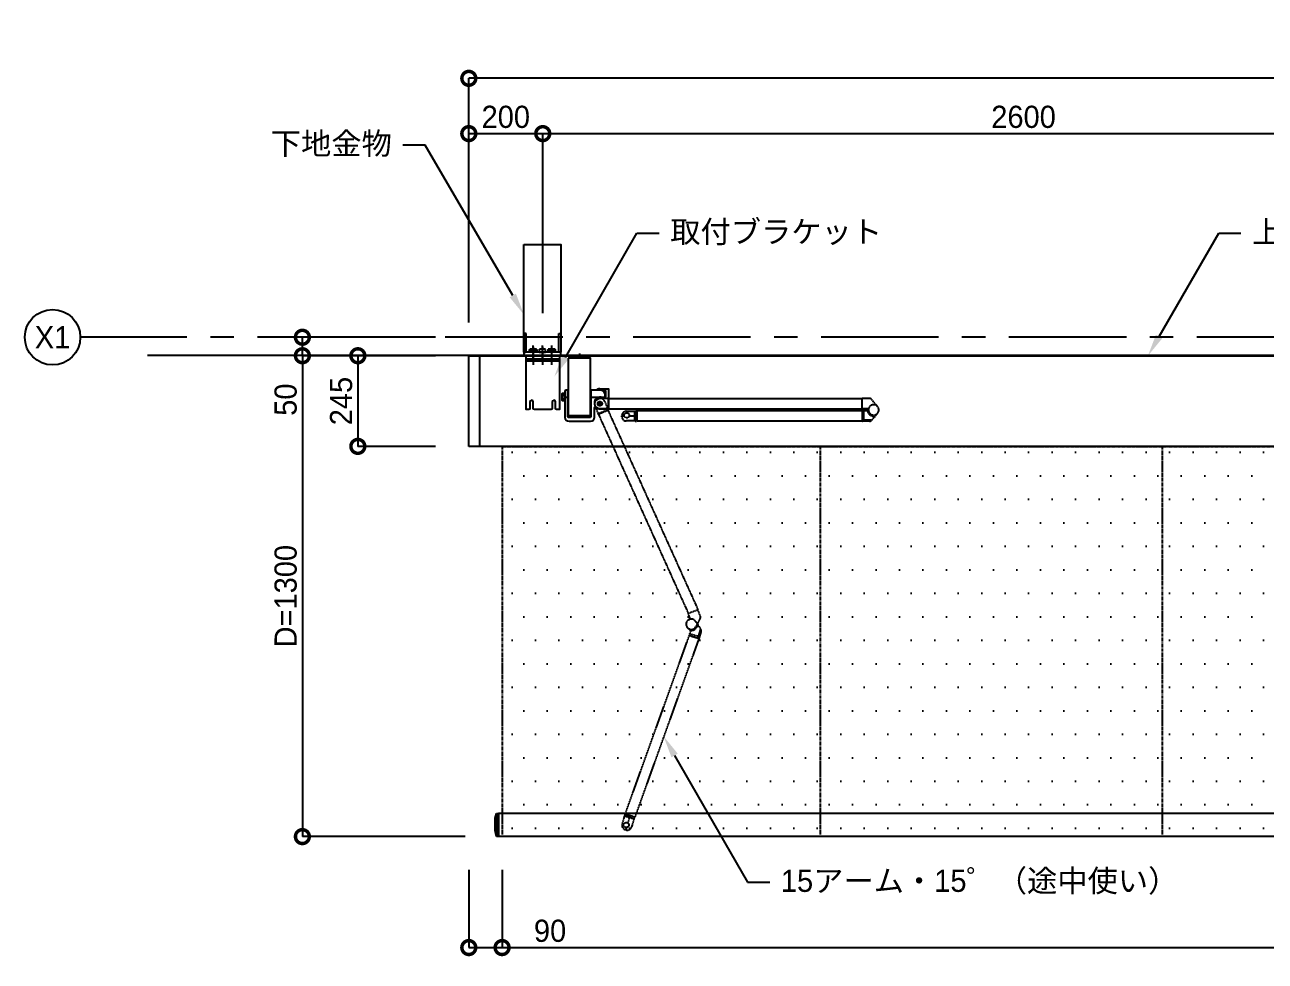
# Model space of a CAD drawing. Header units: millimetres. Extents: x 2183 to 14812, y 264 to 8523.
# Drawn here: x 2209 to 5563, y 5991 to 8523 of the extents above; entities that cross this region are included whole.
import ezdxf
from ezdxf import colors
from ezdxf.entities.mleader import LeaderData, LeaderLine
from ezdxf.enums import TextEntityAlignment as Align
from ezdxf.math import Vec2, Vec3

# ---------------------------------------------------------------- set-up
doc = ezdxf.new("R2010")
doc.units = ezdxf.units.MM
doc.header["$LTSCALE"] = 0.2
for name, pattern in [('CENTER', [50.8, 31.75, -6.35, 6.35, -6.35]), ('HIDDEN', [9.525, 6.35, -3.175]), ('PHANTOM', [63.5, 31.75, -6.35, 6.35, -6.35, 6.35, -6.35])]:
    doc.linetypes.add(name, pattern=pattern)
doc.layers.get('Defpoints').update_dxf_attribs({"color": 9})
for name, color, linetype in [('A_通り芯', 8, 'CENTER'), ('アーム', 4, 'Continuous'), ('キャンバス', 210, 'PHANTOM'), ('寸法1', 2, 'Continuous'), ('引出線', 2, 'Continuous'), ('文字1', 2, 'Continuous'), ('芯', 1, 'CENTER'), ('製品', 4, 'Continuous'), ('躯体', 3, 'Continuous'), ('鋼材', 4, 'Continuous'), ('隠れ線', 5, 'HIDDEN')]:
    doc.layers.add(name, color=color, linetype=linetype)
doc.styles.add('TENPAL（ｺﾞｼｯｸ)', font='MS PGothic.ttf')
doc.dimstyles.new('030-TENPAL', dxfattribs={"dimscale": 30, "dimtxt": 2, "dimasz": 2.5, "dimexe": 0, "dimexo": 3, "dimgap": 0.5, "dimtad": 1, "dimlfac": -1, "dimdsep": 46, "dimtxsty": 'TENPAL（ｺﾞｼｯｸ)', "dimblk1": 'DOTSMALL', "dimblk2": 'DOTSMALL', "dimsah": 1, "dimcen": 3, "dimazin": 2, "dimtfac": 1, "dimtofl": 0, "dimtmove": 0, "dimatfit": 3, "dimfxl": 1, "dimtolj": 1, "dimtzin": 0, "dimarcsym": 0})

# ---------------------------------------------------------------- blocks, each defined once
blk = doc.blocks.new('_DOTSMALL')
at = {"color": 0, "linetype": 'ByBlock', "const_width": 0.5}
blk.add_lwpolyline([(-0.0625, 0, 1), (0.0625, 0, 1)], format="xyb", close=True, dxfattribs=at)
blk = doc.blocks.new('*D14')
at = {"layer": 'Defpoints', "color": 0, "transparency": 16777216}
for p in [(3499.1, 6328.2), (8919.1, 6328.2), (8919.1, 6028.2)]:
    blk.add_point(p, dxfattribs=at)
at = {"layer": '寸法1', "color": 0, "lineweight": -2, "transparency": 16777216}
for p, q in [((3499.1, 6238.2), (3499.1, 6028.2)), ((8919.1, 6238.2), (8919.1, 6028.2)), ((3499.1, 6028.2), (8919.1, 6028.2))]:
    blk.add_line(p, q, dxfattribs=at)
at = {"layer": '寸法1', "color": 0, "lineweight": -2, "transparency": 16777216, "xscale": 75, "yscale": 75, "zscale": 75, "rotation": 180}
blk.add_blockref('_DOTSMALL', (3499.1, 6028.2), dxfattribs=at)
at = {"layer": '寸法1', "color": 0, "lineweight": -2, "transparency": 16777216, "xscale": 75, "yscale": 75, "zscale": 75}
blk.add_blockref('_DOTSMALL', (8919.1, 6028.2), dxfattribs=at)
at = {"layer": '寸法1', "color": 0, "transparency": 16777216, "insert": (6209.1, 6080.9), "char_height": 60, "attachment_point": 5, "style": 'TENPAL（ｺﾞｼｯｸ)'}
blk.add_mtext('\\A1;キャンバス W=5420', dxfattribs=at)
blk = doc.blocks.new('*D15')
at = {"layer": 'Defpoints', "color": 0, "transparency": 16777216}
for p in [(3409.1, 6328.2), (3499.1, 6328.2), (3499.1, 6028.2)]:
    blk.add_point(p, dxfattribs=at)
at = {"layer": '寸法1', "color": 0, "lineweight": -2, "transparency": 16777216}
for p, q in [((3409.1, 6238.2), (3409.1, 6028.2)), ((3499.1, 6238.2), (3499.1, 6028.2)), ((3409.1, 6028.2), (3499.1, 6028.2)), ((3499.1, 6028.2), (3683.5, 6028.2))]:
    blk.add_line(p, q, dxfattribs=at)
at = {"layer": '寸法1', "color": 0, "lineweight": -2, "transparency": 16777216, "xscale": 75, "yscale": 75, "zscale": 75, "rotation": 180}
blk.add_blockref('_DOTSMALL', (3409.1, 6028.2), dxfattribs=at)
at = {"layer": '寸法1', "color": 0, "lineweight": -2, "transparency": 16777216, "xscale": 75, "yscale": 75, "zscale": 75}
blk.add_blockref('_DOTSMALL', (3499.1, 6028.2), dxfattribs=at)
at = {"layer": '寸法1', "color": 0, "transparency": 16777216, "insert": (3628.8, 6073.2), "char_height": 60, "attachment_point": 5, "style": 'TENPAL（ｺﾞｼｯｸ)'}
blk.add_mtext('\\A1;90', dxfattribs=at)
blk = doc.blocks.new('*D16')
at = {"layer": 'Defpoints', "color": 0, "transparency": 16777216}
for p in [(3409.1, 8378.2), (3409.1, 7628.2), (9009.1, 7628.2)]:
    blk.add_point(p, dxfattribs=at)
at = {"layer": '寸法1', "color": 0, "lineweight": -2, "transparency": 16777216}
for p, q in [((3409.1, 7718.2), (3409.1, 8378.2)), ((9009.1, 8378.2), (3409.1, 8378.2)), ((9009.1, 7718.2), (9009.1, 8378.2))]:
    blk.add_line(p, q, dxfattribs=at)
at = {"layer": '寸法1', "color": 0, "lineweight": -2, "transparency": 16777216, "xscale": 75, "yscale": 75, "zscale": 75, "rotation": 180}
blk.add_blockref('_DOTSMALL', (3409.1, 8378.2), dxfattribs=at)
at = {"layer": '寸法1', "color": 0, "lineweight": -2, "transparency": 16777216, "xscale": 75, "yscale": 75, "zscale": 75}
blk.add_blockref('_DOTSMALL', (9009.1, 8378.2), dxfattribs=at)
at = {"layer": '寸法1', "color": 0, "transparency": 16777216, "insert": (6209.1, 8433.4), "char_height": 60, "attachment_point": 5, "style": 'TENPAL（ｺﾞｼｯｸ)'}
blk.add_mtext('\\A1;製品 W=5600', dxfattribs=at)
blk = doc.blocks.new('*D17')
at = {"layer": 'Defpoints', "color": 0, "transparency": 16777216}
for p in [(3609.1, 8228.7), (3609.1, 7653.7), (3409.1, 7628.7)]:
    blk.add_point(p, dxfattribs=at)
at = {"layer": '寸法1', "color": 0, "lineweight": -2, "transparency": 16777216}
for p, q in [((3409.1, 7718.7), (3409.1, 8228.7)), ((3409.1, 8228.7), (3609.1, 8228.7)), ((3609.1, 7743.7), (3609.1, 8228.7))]:
    blk.add_line(p, q, dxfattribs=at)
at = {"layer": '寸法1', "color": 0, "lineweight": -2, "transparency": 16777216, "xscale": 75, "yscale": 75, "zscale": 75, "rotation": 180}
blk.add_blockref('_DOTSMALL', (3409.1, 8228.7), dxfattribs=at)
at = {"layer": '寸法1', "color": 0, "lineweight": -2, "transparency": 16777216, "xscale": 75, "yscale": 75, "zscale": 75}
blk.add_blockref('_DOTSMALL', (3609.1, 8228.7), dxfattribs=at)
at = {"layer": '寸法1', "color": 0, "transparency": 16777216, "insert": (3509.1, 8273.7), "char_height": 60, "attachment_point": 5, "style": 'TENPAL（ｺﾞｼｯｸ)'}
blk.add_mtext('\\A1;200', dxfattribs=at)
blk = doc.blocks.new('*D70')
at = {"layer": 'Defpoints', "color": 0, "transparency": 16777216}
for p in [(6209.1, 8228.7), (3609.1, 7653.7), (6209.1, 7653.7)]:
    blk.add_point(p, dxfattribs=at)
at = {"layer": '寸法1', "color": 0, "lineweight": -2, "transparency": 16777216}
for p, q in [((3609.1, 7743.7), (3609.1, 8228.7)), ((3609.1, 8228.7), (6209.1, 8228.7)), ((6209.1, 7743.7), (6209.1, 8228.7))]:
    blk.add_line(p, q, dxfattribs=at)
at = {"layer": '寸法1', "color": 0, "lineweight": -2, "transparency": 16777216, "xscale": 75, "yscale": 75, "zscale": 75, "rotation": 180}
blk.add_blockref('_DOTSMALL', (3609.1, 8228.7), dxfattribs=at)
at = {"layer": '寸法1', "color": 0, "lineweight": -2, "transparency": 16777216, "xscale": 75, "yscale": 75, "zscale": 75}
blk.add_blockref('_DOTSMALL', (6209.1, 8228.7), dxfattribs=at)
at = {"layer": '寸法1', "color": 0, "transparency": 16777216, "insert": (4909.1, 8273.7), "char_height": 60, "attachment_point": 5, "style": 'TENPAL（ｺﾞｼｯｸ)'}
blk.add_mtext('\\A1;2600', dxfattribs=at)
blk = doc.blocks.new('*D73')
at = {"layer": 'Defpoints', "color": 0, "transparency": 16777216}
for p in [(3409.1, 7628.2), (2959.1, 6328.2), (3489.1, 6328.2)]:
    blk.add_point(p, dxfattribs=at)
at = {"layer": '寸法1', "color": 0, "lineweight": -2, "transparency": 16777216}
for p, q in [((3319.1, 7628.2), (2959.1, 7628.2)), ((2959.1, 7628.2), (2959.1, 6328.2)), ((3399.1, 6328.2), (2959.1, 6328.2))]:
    blk.add_line(p, q, dxfattribs=at)
at = {"layer": '寸法1', "color": 0, "lineweight": -2, "transparency": 16777216, "xscale": 75, "yscale": 75, "zscale": 75}
for p, rotation in [((2959.1, 7628.2), 90), ((2959.1, 6328.2), 270)]:
    blk.add_blockref('_DOTSMALL', p, dxfattribs=dict(at, rotation=rotation))
at = {"layer": '寸法1', "color": 0, "transparency": 16777216, "insert": (2914.1, 6978.2), "char_height": 60, "attachment_point": 5, "rotation": 90, "style": 'TENPAL（ｺﾞｼｯｸ)'}
blk.add_mtext('\\A1;D=1300', dxfattribs=at)
blk = doc.blocks.new('*D74')
at = {"layer": 'Defpoints', "color": 0, "transparency": 16777216}
for p in [(3409.1, 7628.2), (3109.1, 7383.2), (3409.1, 7383.2)]:
    blk.add_point(p, dxfattribs=at)
at = {"layer": '寸法1', "color": 0, "lineweight": -2, "transparency": 16777216}
for p, q in [((3319.1, 7628.2), (3109.1, 7628.2)), ((3109.1, 7628.2), (3109.1, 7383.2)), ((3319.1, 7383.2), (3109.1, 7383.2))]:
    blk.add_line(p, q, dxfattribs=at)
at = {"layer": '寸法1', "color": 0, "lineweight": -2, "transparency": 16777216, "xscale": 75, "yscale": 75, "zscale": 75}
for p, rotation in [((3109.1, 7628.2), 90), ((3109.1, 7383.2), 270)]:
    blk.add_blockref('_DOTSMALL', p, dxfattribs=dict(at, rotation=rotation))
at = {"layer": '寸法1', "color": 0, "transparency": 16777216, "insert": (3064.1, 7505.7), "char_height": 60, "attachment_point": 5, "rotation": 90, "style": 'TENPAL（ｺﾞｼｯｸ)'}
blk.add_mtext('\\A1;245', dxfattribs=at)
blk = doc.blocks.new('*D81')
at = {"layer": 'Defpoints', "color": 0, "transparency": 16777216}
for p in [(2959.1, 7678.2), (3408.7, 7678.2), (3409.1, 7628.2)]:
    blk.add_point(p, dxfattribs=at)
at = {"layer": '寸法1', "color": 0, "lineweight": -2, "transparency": 16777216}
for p, q in [((3318.7, 7678.2), (2959.1, 7678.2)), ((2959.1, 7628.2), (2959.1, 7678.2)), ((3319.1, 7628.2), (2959.1, 7628.2))]:
    blk.add_line(p, q, dxfattribs=at)
at = {"layer": '寸法1', "color": 0, "lineweight": -2, "transparency": 16777216, "xscale": 75, "yscale": 75, "zscale": 75}
for p, rotation in [((2959.1, 7678.2), 90), ((2959.1, 7628.2), 270)]:
    blk.add_blockref('_DOTSMALL', p, dxfattribs=dict(at, rotation=rotation))
at = {"layer": '寸法1', "color": 0, "transparency": 16777216, "insert": (2914.1, 7509.5), "char_height": 60, "attachment_point": 5, "rotation": 90, "style": 'TENPAL（ｺﾞｼｯｸ)'}
blk.add_mtext('\\A1;50', dxfattribs=at)

msp = doc.modelspace()

# ---------------------------------------------------------------- hatches: boundary and pattern name
at = {"layer": '芯', "transparency": 33554687}
h = msp.add_hatch(dxfattribs=at)
h.set_pattern_fill('DOTS', color=256, scale=40)
h.set_pattern_definition([(0, (-10094.84, -61530.45), (31.75, 63.5), [0, -63.5])])
h.paths.add_polyline_path([(8919.054, 7383.18), (3499.054, 7383.18), (3499.054, 6328.18), (8919.054, 6328.18)])

# ---------------------------------------------------------------- linework, layer by layer
at = {"layer": 'A_通り芯', "color": 8, "ltscale": 50}
msp.add_line((9759.054, 7678.18), (2358.539, 7678.18), dxfattribs=at)
at = {"layer": 'Defpoints', "color": 252}
for p, q in [((3606.004, 7628.18), (3612.104, 7628.18)), ((3609.054, 7631.23), (3609.054, 7625.13)), ((3701.954, 7628.18), (3714.154, 7628.18)), ((3708.054, 7634.28), (3708.054, 7622.08))]:
    msp.add_line(p, q, dxfattribs=at)
at = {"layer": 'アーム', "color": 252}
for p, q in [((3660.554, 7523.477), (3660.554, 7509.621)), ((3661.754, 7511.93), (3667.554, 7511.93)), ((3749.054, 7502.475), (3749.054, 7498.729))]:
    msp.add_line(p, q, dxfattribs=at)
at = {"layer": 'アーム', "color": 252, "linetype": 'HIDDEN'}
for p, q in [((3763.554, 7513.229), (3786.688, 7513.229)), ((3786.688, 7484.229), (3786.688, 7513.229)), ((3786.688, 7513.229), (3788.171, 7513.229)), ((3788.171, 7513.229), (3788.171, 7512.729)), ((3763.554, 7484.229), (3786.688, 7484.229)), ((3786.688, 7484.229), (3788.171, 7484.229)), ((3786.688, 7484.229), (3788.171, 7484.229)), ((3788.171, 7484.729), (3788.171, 7512.729)), ((3788.171, 7512.729), (4473.171, 7512.729)), ((3788.171, 7484.229), (3788.171, 7484.729)), ((3788.171, 7484.729), (4473.171, 7484.729)), ((3788.171, 7484.229), (3788.171, 7484.729)), ((4473.171, 7484.729), (4473.171, 7512.729)), ((4473.171, 7484.729), (4473.171, 7512.729)), ((4492.235, 7512.729), (4473.583, 7512.729)), ((4486.423, 7484.729), (4473.583, 7484.729)), ((4514.437, 7490.846), (4498.543, 7509.788)), ((3823.171, 7462.965), (3823.171, 7466.965)), ((3828.491, 7464.965), (3823.171, 7464.965)), ((3834.171, 7477.965), (3858.935, 7477.965)), ((3858.935, 7451.965), (3834.171, 7451.965)), ((3858.171, 7464.965), (3843.851, 7464.965)), ((3858.171, 7453.965), (3858.171, 7475.965)), ((3858.171, 7475.965), (3858.171, 7453.965)), ((3863.171, 7478.965), (3861.171, 7478.965)), ((3861.171, 7450.965), (3863.171, 7450.965)), ((4473.171, 7478.965), (3863.171, 7478.965)), ((3863.171, 7450.965), (3863.171, 7478.965)), ((3863.171, 7478.965), (3863.171, 7450.965)), ((3863.171, 7477.965), (3863.171, 7478.965)), ((3863.171, 7450.965), (3863.171, 7451.965)), ((4473.171, 7450.965), (3863.171, 7450.965)), ((4473.171, 7478.965), (4473.171, 7450.965)), ((4473.171, 7478.553), (4473.171, 7451.376)), ((4486.423, 7478.965), (4473.583, 7478.965)), ((4492.235, 7450.965), (4473.583, 7450.965)), ((4477.289, 7455.906), (4477.289, 7478.965)), ((4496.893, 7454.259), (4478.936, 7454.259)), ((4514.437, 7472.848), (4498.543, 7453.906)), ((4503.943, 7463.656), (4504.293, 7461.674))]:
    msp.add_line(p, q, dxfattribs=at)
at = {"layer": 'アーム', "color": 1, "linetype": 'HIDDEN'}
for p, q in [((3749.999, 7493.581), (3758.213, 7471.954)), ((3758.213, 7471.954), (3785.324, 7482.251)), ((3759.207, 7470.745), (3785.383, 7480.687)), ((3777.109, 7503.878), (3785.324, 7482.251)), ((3785.324, 7482.251), (3785.85, 7480.865)), ((3785.85, 7480.865), (3785.383, 7480.687)), ((3785.383, 7480.687), (4028.607, 6941.854)), ((3758.213, 7471.954), (3758.74, 7470.568)), ((3758.74, 7470.568), (3759.207, 7470.745)), ((3759.207, 7470.745), (4002.431, 6931.912)), ((4002.431, 6931.912), (4028.607, 6941.854)), ((4002.431, 6931.912), (4028.607, 6941.854)), ((4007.137, 6919.524), (4002.577, 6931.527)), ((4022.258, 6910.061), (4035.899, 6889.438)), ((4022.802, 6895.507), (4034.865, 6917.091)), ((4035.375, 6924.033), (4028.753, 6941.469)), ((4008.429, 6884.942), (4004.778, 6872.632)), ((4027.939, 6869.629), (4005.832, 6876.185)), ((4028.087, 6897.387), (4030.087, 6897.159)), ((4035.092, 6887.956), (4029.986, 6870.74)), ((4036.926, 6882.554), (4031.623, 6864.672)), ((4004.661, 6872.237), (3831.237, 6388.941)), ((4031.506, 6864.277), (3858.081, 6380.981)), ((4004.661, 6872.237), (4031.506, 6864.277)), ((4005.056, 6872.12), (4031.111, 6864.394)), ((3823.951, 6360.854), (3830.991, 6384.596)), ((3831.237, 6388.941), (3830.668, 6387.024)), ((3858.081, 6380.981), (3831.237, 6388.941)), ((3831.237, 6388.941), (3858.081, 6380.981)), ((3832.195, 6388.657), (3831.237, 6388.941)), ((3853.783, 6377.04), (3832.691, 6383.295)), ((3832.691, 6383.295), (3853.783, 6377.04)), ((3843.237, 6380.167), (3839.166, 6366.438)), ((3855.918, 6377.204), (3848.878, 6353.462)), ((3858.081, 6380.981), (3857.122, 6381.265)), ((3857.513, 6379.063), (3858.081, 6380.981)), ((3835.204, 6346.043), (3831.369, 6347.18)), ((3834.799, 6351.712), (3833.287, 6346.612))]:
    msp.add_line(p, q, dxfattribs=at)
at = {"layer": 'アーム', "color": 252}
for points in [[(3677.554, 7621.645), (3677.554, 7466.68), (3738.554, 7466.68), (3738.554, 7621.645)], [(3669.054, 7505.749), (3669.054, 7527.349), (3667.554, 7527.349), (3667.554, 7505.749)]]:
    msp.add_lwpolyline(points, close=True, dxfattribs=at)
for points in [[(3667.554, 7521.168), (3661.754, 7521.168, 0.25980762), (3661.754, 7511.93, 0.51961524), (3661.754, 7507.311), (3667.554, 7507.311), (3667.554, 7525.786), (3661.754, 7525.786, 0.51961524), (3661.754, 7521.168)], [(3763.554, 7535.493), (3740.554, 7535.493, 0.41421356), (3739.054, 7533.993), (3739.054, 7463.684, -0.41421356), (3737.054, 7461.684), (3679.054, 7461.684, -0.41421356), (3677.054, 7463.684), (3677.054, 7533.993, 0.41421356), (3675.554, 7535.493), (3672.054, 7535.493, 0.41421356), (3669.054, 7532.493), (3669.054, 7462.021, 0.41421356), (3680.054, 7451.021), (3738.054, 7451.021, 0.41421356), (3749.054, 7462.021), (3749.054, 7487.499, -0.41421356), (3751.054, 7489.499), (3753.011, 7489.499)], [(3669.054, 7513.388, -0.41421356), (3672.054, 7516.388), (3675.554, 7516.388, -0.41421356), (3677.054, 7514.888)], [(3739.054, 7514.888, -0.41421356), (3740.554, 7516.388), (3763.554, 7516.388)], [(3763.554, 7538.958), (3785.754, 7538.958, -0.41421356), (3786.754, 7537.958), (3786.754, 7513.173, -0.41421356), (3785.754, 7512.173)], [(3763.554, 7515.92), (3777.554, 7515.92, 0.41421356), (3779.554, 7517.92), (3779.554, 7533.961, 0.41421356), (3777.554, 7535.961), (3763.554, 7535.961)], [(3763.554, 7485.285), (3785.754, 7485.285, 0.41421356), (3786.754, 7486.285), (3786.754, 7511.173, 0.41421356), (3785.754, 7512.173), (3763.554, 7512.173)]]:
    msp.add_lwpolyline(points, format="xyb", dxfattribs=at)
msp.add_lwpolyline([(3778.054, 7515.983), (3778.054, 7522.049)], dxfattribs=at)
at = {"layer": 'アーム', "color": 1, "linetype": 'HIDDEN'}
for centre, radius in [((3763.554, 7498.729), 6), ((3834.835, 6359.712), 7)]:
    msp.add_circle(centre, radius, dxfattribs=at)
at = {"layer": 'アーム', "color": 252, "linetype": 'HIDDEN'}
for centre, radius in [((3763.554, 7498.729), 6), ((3836.171, 7467.205), 7)]:
    msp.add_circle(centre, radius, dxfattribs=at)
at = {"layer": 'アーム', "color": 252}
msp.add_circle((3763.554, 7498.729), 5, dxfattribs=at)
at = {"layer": 'アーム', "color": 1, "linetype": 'HIDDEN'}
for centre, radius, start, end in [((3763.554, 7498.729), 14.5, 20.797816, 200.797816), ((4010.581, 6902.338), 14, 33.48282, 252.118506), ((4010.581, 6902.338), 14, 112.16213, 330.797816), ((4002.962, 6931.673), 0.412, 110.797816, 200.797816), ((4004.057, 6918.354), 3.294, 292.16213, 20.797816), ((4028.368, 6941.323), 0.412, 20.797816, 110.797816), ((4027.677, 6921.109), 8.235, 330.797816, 20.797816), ((4005.271, 6885.879), 3.294, 343.48282, 72.118506), ((4009.815, 6883.824), 1.647, 87.631825, 163.48282), ((4010.581, 6902.338), 16.882, 267.631825, 339.17675), ((4027.9, 6895.751), 1.647, 83.48282, 159.17675), ((4029.9, 6895.522), 1.647, 33.48282, 83.48282), ((4035.881, 6887.722), 0.824, 22.425261, 163.48282), ((4029.03, 6884.895), 8.235, 343.48282, 33.48282), ((4005.173, 6872.515), 0.412, 163.48282, 253.48282), ((4028.407, 6871.208), 1.647, 253.48282, 343.48282), ((4031.228, 6864.789), 0.412, 253.48282, 343.48282), ((3833.544, 6386.171), 3, 163.48282, 253.48282), ((3854.636, 6379.916), 3, 253.48282, 343.48282), ((3834.497, 6357.726), 11, 163.48282, 253.48282), ((3838.332, 6356.589), 11, 253.48282, 343.48282)]:
    msp.add_arc(centre, radius, start, end, dxfattribs=at)
at = {"layer": 'アーム', "color": 252, "linetype": 'HIDDEN'}
for centre, radius, start, end in [((3763.554, 7498.729), 14.5, 90, 270), ((4473.583, 7512.318), 0.412, 90, 180), ((4473.583, 7485.141), 0.412, 180, 270), ((4486.423, 7481.435), 3.294, 1.364314, 90), ((4486.423, 7482.259), 3.294, 270, 358.635686), ((4503.713, 7481.847), 14, 320, 178.635686), ((4503.713, 7481.847), 14, 181.364314, 40), ((4492.235, 7504.494), 8.235, 40, 90), ((3834.171, 7466.965), 11, 90, 180), ((3834.171, 7462.965), 11, 180, 270), ((3861.171, 7475.965), 3, 90, 180), ((3861.171, 7453.965), 3, 180, 270), ((4473.583, 7478.553), 0.412, 90, 180), ((4473.583, 7451.376), 0.412, 180, 270), ((4478.936, 7455.906), 1.647, 180, 270), ((4485.745, 7477.318), 1.647, 14.149005, 90), ((4503.713, 7481.847), 16.882, 194.149005, 265.69393), ((4492.235, 7459.2), 8.235, 270, 320), ((4496.893, 7453.435), 0.824, 308.942441, 90), ((4502.321, 7463.37), 1.647, 10, 85.69393), ((4502.671, 7461.388), 1.647, 320, 10)]:
    msp.add_arc(centre, radius, start, end, dxfattribs=at)
at = {"layer": 'アーム', "color": 252}
for centre, major_axis, start_param, end_param in [((3763.554, 7502.475), (-14.5, 0), 4.71238898, 6.28318531), ((3763.554, 7525.514), (-14.5, 0), 4.71238898, 5.44674994), ((3763.554, 7522.517), (-14.5, 0), 4.71238898, 4.97709233), ((3763.554, 7522.049), (14.5, 0), 6.28318531, 7.85398163), ((3763.554, 7502.944), (14.5, 0), 7.58927828, 7.85398163), ((3763.554, 7498.729), (-14.5, 0), 4.71238898, 7.85398163)]:
    msp.add_ellipse(centre, major_axis=major_axis, ratio=0.92718385, start_param=start_param, end_param=end_param, dxfattribs=at)
msp.add_ellipse((3763.554, 7498.729), major_axis=(-6, 0), ratio=0.92718385, dxfattribs=at)
at = {"layer": 'キャンバス', "color": 210}
for p, q in [((3499.054, 7383.18), (8919.054, 7383.18)), ((3499.054, 7383.18), (3499.054, 6328.18)), ((8919.054, 6328.18), (3499.054, 6328.18))]:
    msp.add_line(p, q, dxfattribs=at)
at = {"layer": 'キャンバス'}
for p, q in [((4359.054, 7383.18), (4359.054, 6328.18)), ((5284.054, 7383.18), (5284.054, 6328.18))]:
    msp.add_line(p, q, dxfattribs=at)
at = {"layer": '文字1'}
msp.add_circle((2283.539, 7678.192), 75, dxfattribs=at)
at = {"layer": '芯'}
for p, q in [((3583.229, 7616.206), (3583.229, 7656.706)), ((3584.054, 7603.18), (3584.054, 7653.18)), ((3608.229, 7616.206), (3608.229, 7656.706)), ((3609.054, 7603.18), (3609.054, 7653.18)), ((3633.229, 7616.206), (3633.229, 7656.706)), ((3634.054, 7603.18), (3634.054, 7653.18)), ((3756.054, 7498.729), (3771.054, 7498.729)), ((3763.554, 7491.229), (3763.554, 7506.229))]:
    msp.add_line(p, q, dxfattribs=at)
at = {"layer": '製品'}
for p, q in [((3409.054, 7383.18), (3409.054, 7628.18)), ((3409.054, 7628.18), (9009.054, 7628.18)), ((3439.054, 7383.18), (3439.054, 7628.18)), ((3439.054, 7628.18), (8979.054, 7628.18)), ((9009.054, 7383.18), (3409.054, 7383.18)), ((8979.054, 7383.18), (3439.054, 7383.18)), ((3480.054, 6378.28), (3484.054, 6391.018)), ((3480.054, 6345.08), (3480.054, 6378.28)), ((3484.054, 6391.018), (3489.054, 6391.28)), ((3484.054, 6391.018), (3484.054, 6328.342)), ((3489.054, 6391.28), (3489.054, 6328.08)), ((3489.054, 6328.18), (3489.054, 6391.18)), ((3489.054, 6391.18), (8929.054, 6391.18)), ((3484.054, 6328.342), (3480.054, 6345.08)), ((3489.054, 6328.08), (3484.054, 6328.342)), ((8929.054, 6328.18), (3489.054, 6328.18))]:
    msp.add_line(p, q, dxfattribs=at)
at = {"layer": '製品', "color": 252, "linetype": 'HIDDEN'}
for p, q in [((3564.054, 7620.18), (3654.054, 7620.18)), ((3564.054, 7614.18), (3654.054, 7614.18))]:
    msp.add_line(p, q, dxfattribs=at)
at = {"layer": '製品', "color": 30}
msp.add_lwpolyline([(3643.554, 7486.18), (3643.554, 7503.18, 1), (3634.554, 7503.18), (3634.554, 7486.18, -0.41421356), (3631.554, 7483.18), (3586.554, 7483.18, -0.41421356), (3583.554, 7486.18), (3583.554, 7503.18, 1), (3574.554, 7503.18), (3574.554, 7486.18, -0.41421356), (3571.554, 7483.18), (3564.054, 7483.18), (3564.054, 7628.18), (3654.054, 7628.18), (3654.054, 7483.18), (3646.554, 7483.18, -0.41421356)], format="xyb", close=True, dxfattribs=at)
at = {"layer": '躯体'}
msp.add_line((9759.054, 7629.18), (2540.133, 7629.18), dxfattribs=at)
at = {"layer": '鋼材', "color": 30}
for p, q in [((3484.054, 7629.18), (3484.054, 7628.18)), ((3734.054, 7629.18), (3484.054, 7629.18)), ((3484.054, 7628.18), (3734.054, 7628.18)), ((3734.054, 7628.18), (3734.054, 7629.18))]:
    msp.add_line(p, q, dxfattribs=at)
at = {"layer": '鋼材'}
for points in [[(3558.229, 7929.18), (3658.229, 7929.18), (3658.229, 7638.18), (3558.229, 7638.18)], [(3658.229, 7629.18), (3658.229, 7638.18), (3558.229, 7638.18), (3558.229, 7629.18)]]:
    msp.add_lwpolyline(points, close=True, dxfattribs=at)
at = {"layer": '隠れ線', "color": 252}
for p, q in [((3573.429, 7638.18), (3573.429, 7644.918)), ((3593.029, 7638.18), (3573.429, 7638.18)), ((3590.584, 7646.18), (3575.874, 7646.18)), ((3578.319, 7638.18), (3578.319, 7644.918)), ((3588.139, 7638.18), (3588.139, 7644.918)), ((3593.029, 7644.918), (3593.029, 7638.18)), ((3616.729, 7646.18), (3599.729, 7646.18)), ((3599.729, 7646.18), (3599.729, 7638.18)), ((3599.729, 7638.18), (3616.729, 7638.18)), ((3608.229, 7638.18), (3608.229, 7644.88)), ((3616.729, 7638.18), (3616.729, 7646.18)), ((3623.429, 7638.18), (3623.429, 7644.918)), ((3643.029, 7638.18), (3623.429, 7638.18)), ((3640.584, 7646.18), (3625.874, 7646.18)), ((3628.319, 7638.18), (3628.319, 7644.918)), ((3638.139, 7638.18), (3638.139, 7644.918)), ((3643.029, 7644.918), (3643.029, 7638.18))]:
    msp.add_line(p, q, dxfattribs=at)
at = {"layer": '隠れ線'}
for points in [[(3564.229, 7688.18), (3558.229, 7688.18), (3558.229, 7638.18), (3564.229, 7638.18)], [(3652.229, 7688.18), (3658.229, 7688.18), (3658.229, 7638.18), (3652.229, 7638.18)]]:
    msp.add_lwpolyline(points, close=True, dxfattribs=at)
at = {"layer": '隠れ線', "color": 252}
for centre, radius, start, end in [((3575.874, 7643.18), 3, 35.412638, 144.587362), ((3583.229, 7635.995), 10.185, 61.179345, 118.820655), ((3590.584, 7643.18), 3, 35.412638, 144.587362), ((3603.979, 7638.583), 7.597, 55.984106, 124.015894), ((3612.479, 7638.583), 7.597, 55.984106, 124.015894), ((3625.874, 7643.18), 3, 35.412638, 144.587362), ((3633.229, 7635.995), 10.185, 61.179345, 118.820655), ((3640.584, 7643.18), 3, 35.412638, 144.587362)]:
    msp.add_arc(centre, radius, start, end, dxfattribs=at)

# ---------------------------------------------------------------- texts
at = {"layer": '文字1', "style": 'TENPAL（ｺﾞｼｯｸ)'}
msp.add_text('X1', height=60, dxfattribs=at).set_placement((2283.539, 7678.192), align=Align.MIDDLE)

# ---------------------------------------------------------------- dimensions: what is measured, and where the dimension line sits
at = {"layer": '寸法1'}
for base, p1, p2, angle, text, picture, middle in [((3409.054, 8378.18), (9009.054, 7628.18), (3409.054, 7628.18), 180, '製品 W=<>', '*D16', (6209.054, 8433.407)), ((2959.054, 6328.18), (3409.054, 7628.18), (3489.054, 6328.18), 90, 'D=<>', '*D73', (2914.054, 6978.18))]:
    dim = msp.add_linear_dim(base=base, p1=p1, p2=p2, angle=angle, text=text, dimstyle='030-TENPAL', dxfattribs=at)
    dim.commit()
    dim.dimension.update_dxf_attribs({"geometry": picture, "text_midpoint": middle})
for base, p1, p2, angle, picture, middle in [((3609.054, 8228.68), (3409.054, 7628.68), (3609.054, 7653.68), 180, '*D17', (3509.054, 8273.68)), ((3109.054, 7383.18), (3409.054, 7628.18), (3409.054, 7383.18), 90, '*D74', (3064.054, 7505.68)), ((3499.054, 6028.18), (3409.054, 6328.18), (3499.054, 6328.18), 180, '*D15', (3628.77, 6073.18))]:
    dim = msp.add_linear_dim(base=base, p1=p1, p2=p2, angle=angle, dimstyle='030-TENPAL', dxfattribs=at)
    dim.commit()
    dim.dimension.update_dxf_attribs({"geometry": picture, "text_midpoint": middle})
dim = msp.add_linear_dim(base=(6209.054, 8228.68), p1=(3609.054, 7653.68), p2=(6209.054, 7653.68), angle=180, dimstyle='030-TENPAL', override={"dimtmove": 1}, dxfattribs=at)
dim.commit()
dim.dimension.update_dxf_attribs({"geometry": '*D70', "text_midpoint": (4909.054, 8273.68)})
dim = msp.add_linear_dim(base=(2959.054, 7678.18), p1=(3409.054, 7628.18), p2=(3408.658, 7678.18), angle=90, dimstyle='030-TENPAL', override={"dimtmove": 1}, dxfattribs=at)
dim.commit()
dim.dimension.update_dxf_attribs({"geometry": '*D81', "text_midpoint": (2959.054, 7509.535), "dimtype": 160})
dim = msp.add_linear_dim(base=(8919.054, 6028.18), p1=(3499.054, 6328.18), p2=(8919.054, 6328.18), text='キャンバス W=<>', dimstyle='030-TENPAL', dxfattribs=at)
dim.commit()
dim.dimension.update_dxf_attribs({"geometry": '*D14', "text_midpoint": (6209.054, 6080.851)})

# ---------------------------------------------------------------- leaders
at = {"layer": '引出線'}
ml = msp.add_multileader_mtext('Standard', dxfattribs=at)
ml.set_content('下地金物', color=2, style='TENPAL（ｺﾞｼｯｸ)')
ml.set_leader_properties(color=2)
ml.build(insert=Vec2(0, 0))
ml.multileader.update_dxf_attribs({"dogleg_length": 60, "arrow_head_size": 60})
ctx = ml.context
ctx.base_point, ctx.char_height, ctx.arrow_head_size, ctx.landing_gap_size, ctx.plane_origin = Vec3(2834.917, 8197.909), 60, 60, 30, Vec3(-831.771, 7739.367)
ctx.text_align_type = 2
notes = []
notes.append((ctx, [(0, (1, 1, 0), (3291.053, 8197.909), (-1, 0), 60, [(0, [(3558.229, 7739.367)], 0, [])])]))
ctx.mtext.insert, ctx.mtext.rotation, ctx.mtext.alignment, ctx.mtext.flow_direction = Vec3(3201.053, 8231.829), 6.28318531, 3, 5
ml = msp.add_multileader_mtext('Standard', dxfattribs=at)
ml.set_content('取付ブラケット', color=2, style='TENPAL（ｺﾞｼｯｸ)')
ml.set_leader_properties(color=2)
ml.build(insert=Vec2(0, 0))
ml.multileader.update_dxf_attribs({"dogleg_length": 60, "arrow_head_size": 60})
ctx = ml.context
ctx.base_point, ctx.char_height, ctx.arrow_head_size, ctx.landing_gap_size, ctx.plane_origin = Vec3(3923.752, 7959.956), 60, 60, 30, Vec3(3930.284, 7571.774)
notes.append((ctx, [(0, (1, 1, 0), (3863.752, 7959.956), (1, 0), 60, [(0, [(3640.284, 7571.774)], 0, [])])]))
ctx.mtext.insert, ctx.mtext.flow_direction = Vec3(3953.752, 7993.535), 5
ml = msp.add_multileader_mtext('Standard', dxfattribs=at)
ml.set_content('上ケース', color=2, style='TENPAL（ｺﾞｼｯｸ)')
ml.set_leader_properties(color=2)
ml.build(insert=Vec2(0, 0))
ml.multileader.update_dxf_attribs({"dogleg_length": 60, "arrow_head_size": 60})
ctx = ml.context
ctx.base_point, ctx.char_height, ctx.arrow_head_size, ctx.landing_gap_size, ctx.plane_origin = Vec3(5497.067, 7959.956), 60, 60, 30, Vec3(1818.092, 7571.774)
notes.append((ctx, [(0, (1, 1, 0), (5437.067, 7959.956), (1, 0), 60, [(0, [(5245.554, 7628.18)], 0, [])])]))
ctx.mtext.insert, ctx.mtext.flow_direction = Vec3(5527.067, 7993.024), 5
ml = msp.add_multileader_mtext('Standard', dxfattribs=at)
ml.set_content('15アーム・15゜（途中使い）', color=2, style='TENPAL（ｺﾞｼｯｸ)')
ml.set_leader_properties(color=2)
ml.build(insert=Vec2(0, 0))
ml.multileader.update_dxf_attribs({"dogleg_length": 60, "arrow_head_size": 60})
ctx = ml.context
ctx.base_point, ctx.char_height, ctx.arrow_head_size, ctx.landing_gap_size, ctx.plane_origin = Vec3(4222.913, 6204.64), 60, 60, 30, Vec3(4144.302, 6133.876)
notes.append((ctx, [(0, (1, 1, 0), (4162.913, 6204.64), (1, 0), 60, [(0, [(3935.668, 6599.497)], 0, [])])]))
ctx.mtext.insert, ctx.mtext.flow_direction = Vec3(4252.913, 6238.731), 5
for ctx, leaders in notes:
    for number, flags, end, landing, length, lines in leaders:
        leader = LeaderData()
        leader.index, (leader.has_last_leader_line, leader.has_dogleg_vector, leader.attachment_direction) = number, flags
        leader.last_leader_point, leader.dogleg_vector, leader.dogleg_length = Vec3(end), Vec3(landing), length
        for number, points, colour, breaks in lines:
            line = LeaderLine()
            line.index, line.vertices, line.color, line.breaks = number, Vec3.list(points), colors.encode_raw_color(colour), breaks
            leader.lines.append(line)
        ctx.leaders.append(leader)

doc.saveas('drawing.dxf')
